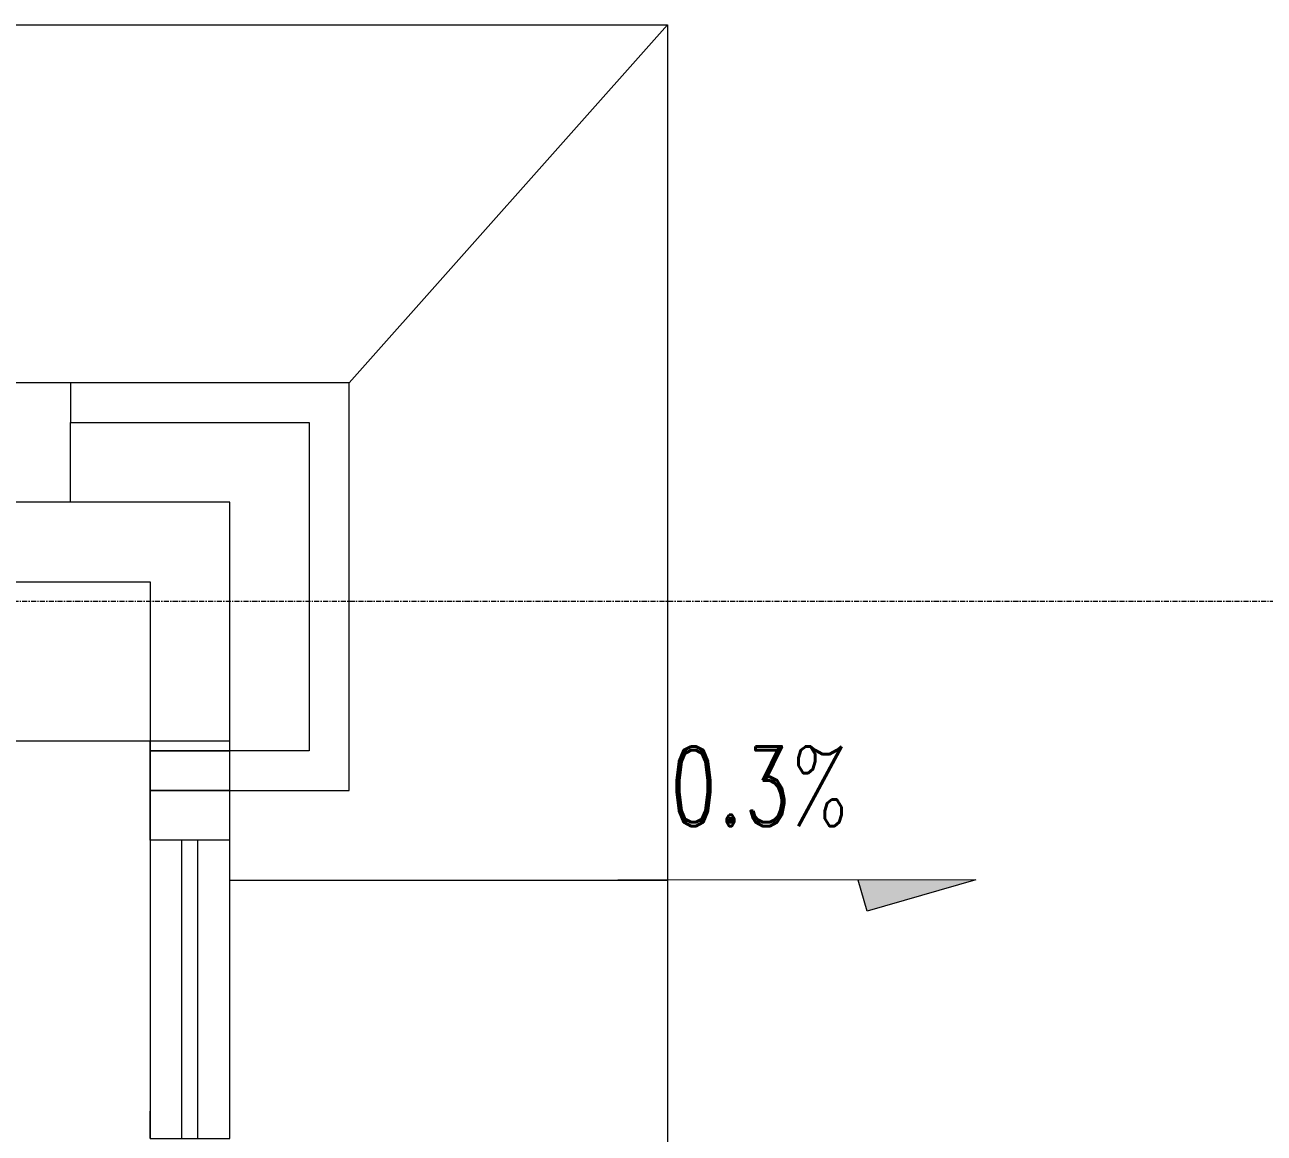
# Model space of a CAD drawing. Header units: millimetres. Extents: x 147592 to 201688, y -27981 to 8299.
# Drawn here: x 176285 to 179400, y -1336 to 1450 of the extents above; entities that cross this region are included whole.
import ezdxf

# ---------------------------------------------------------------- set-up
doc = ezdxf.new("R2010")
doc.units = ezdxf.units.MM
doc.linetypes.add('轴网线', pattern=[22.24, 12.7, -3.18, 3.18, -3.18])
for name, color, linetype, lineweight in [('A-____-NOTE-TEXT', 7, 'Continuous', 5), ('A-DETL-____-OTLN', 7, 'Continuous', 5), ('A-WALL-____-MCUT', 7, 'Continuous', 13), ('A-WALL-____-OTLN', 7, 'Continuous', 13), ('S-COLS-____-MCUT', 7, 'Continuous', 5), ('S-GRID-____-OTLN', 7, 'Continuous', 5)]:
    doc.layers.add(name, color=color, linetype=linetype, lineweight=lineweight)
doc.layers.add('A-FLOR-____-OTLN', color=7, linetype='Continuous', lineweight=13, true_color=0x007f00)
doc.layers.add('A-GLAZ-____-OTLN', color=7, linetype='Continuous', lineweight=13, true_color=0x00007f)
doc.styles.add('RomanD', font='romand__.ttf', dxfattribs={"width": 0.7, "height": 200})

# ---------------------------------------------------------------- blocks, each defined once
blk = doc.blocks.new('百叶窗-单层单列_角度可变_ - BYC0825-2215836-二层给排水_消防平面图')
at = {"layer": 'A-GLAZ-____-OTLN', "color": 251, "lineweight": 5, "true_color": 0x515151}
for p, q in [((375, 0), (-375, 0)), ((-375, 0), (-375, -200)), ((375, -200), (375, 0)), ((-375, -80), (375, -80)), ((-375, -120), (375, -120)), ((-375, -200), (375, -200))]:
    blk.add_line(p, q, dxfattribs=at)
blk = doc.blocks.new('TJ符号_排水箭头_小 - 排水箭头 小-2094220-二层给排水_消防平面图')
at = {"layer": 'A-____-NOTE-TEXT', "true_color": 0x888888}
blk.add_hatch(color=252, dxfattribs=at).paths.add_polyline_path([(2.73, 0.78), (2.953, 0), (0, 0)], flags=0)
at = {"layer": 'A-____-NOTE-TEXT', "color": 173, "true_color": 0x5151ff}
for p, q in [((0, 0), (2.73, 0.78)), ((2.73, 0.78), (2.953, 0)), ((0, 0), (9, 0))]:
    blk.add_line(p, q, dxfattribs=at)
blk = doc.blocks.new('YXQH_AR_B9-20_rvt-1-二层给排水_消防平面图')
at = {"layer": 'A-DETL-____-OTLN', "color": 173, "true_color": 0x5151ff}
for p, q in [((165000, 1450), (177900, 1450)), ((177900, 1450), (177900, -1750))]:
    blk.add_line(p, q, dxfattribs=at)
at = {"layer": 'A-DETL-____-OTLN', "color": 251, "true_color": 0x515151}
for p, q in [((177100, 550), (177900, 1450)), ((176800, -700), (177900, -700))]:
    blk.add_line(p, q, dxfattribs=at)
at = {"layer": 'A-FLOR-____-OTLN', "color": 8, "lineweight": 5, "true_color": 0x7f7f7f}
for p, q in [((177100, 550), (176200, 550)), ((177100, -475), (177100, 550)), ((176600, -475), (176600, -350)), ((176600, -600), (176600, -475)), ((176800, -475), (177100, -475)), ((176600, -1350), (176600, -1281.4))]:
    blk.add_line(p, q, dxfattribs=at)
at = {"layer": 'A-WALL-____-MCUT', "color": 251, "lineweight": 5, "true_color": 0x515151}
for p, q in [((176400, 550), (176200, 550)), ((177000, 550), (176400, 550)), ((176400, 550), (176400, 450)), ((177100, 550), (177000, 550)), ((177100, -375), (177100, 550)), ((176400, 250), (176400, 450)), ((176400, 450), (177000, 450)), ((177000, 450), (177000, -375)), ((176800, 250), (176400, 250)), ((176800, 50), (176800, 250)), ((176200, 50), (176600, 50)), ((176600, 50), (176600, -375)), ((176800, -375), (176800, 50)), ((176600, -375), (176800, -375)), ((176600, -375), (176600, -475)), ((177000, -375), (176800, -375)), ((177100, -475), (177100, -375)), ((176600, -475), (176600, -600)), ((176800, -475), (176600, -475)), ((176800, -475), (177100, -475)), ((176800, -600), (176800, -475))]:
    blk.add_line(p, q, dxfattribs=at)
at = {"layer": 'A-WALL-____-OTLN', "color": 251, "lineweight": 5, "true_color": 0x515151}
for p, q in [((176600, -350), (176600, -375)), ((176800, -375), (176800, -350)), ((176800, -375), (176600, -375)), ((176600, -475), (176600, -600)), ((176600, -475), (176800, -475)), ((176800, -600), (176800, -475)), ((176600, -1281.4), (176600, -1350))]:
    blk.add_line(p, q, dxfattribs=at)
at = {"layer": 'S-GRID-____-OTLN', "color": 173, "linetype": '轴网线', "true_color": 0x5151ff}
blk.add_line((199020.5, 0), (148525.8, 0), dxfattribs=at)
at = {"color": 251, "lineweight": 5, "true_color": 0x515151, "rotation": 90}
blk.add_blockref('百叶窗-单层单列_角度可变_ - BYC0825-2215836-二层给排水_消防平面图', (176600, -975), dxfattribs=at)
at = {"color": 251, "lineweight": 5, "true_color": 0x515151, "xscale": 100, "yscale": 100, "zscale": 100, "rotation": 180.0046195465614}
blk.add_blockref('TJ符号_排水箭头_小 - 排水箭头 小-2094220-二层给排水_消防平面图', (178675.2, -699.9), dxfattribs=at)
at = {"layer": 'A-____-NOTE-TEXT', "color": 251, "true_color": 0x515151, "insert": (177905.6, -364.3), "char_height": 200, "width": 611.688, "attachment_point": 1, "rotation": 0.0046, "style": 'RomanD'}
blk.add_mtext('0.3%', dxfattribs=at)
blk = doc.blocks.new('YXQH_ST_B9-20_rvt-1-二层给排水_消防平面图')
at = {"layer": 'A-FLOR-____-OTLN', "color": 95, "lineweight": 18, "true_color": 0x51a751}
for p, q in [((176800, -375), (176800, -350)), ((176800, -475), (176800, -375)), ((176800, -600), (176800, -475))]:
    blk.add_line(p, q, dxfattribs=at)
at = {"layer": 'S-COLS-____-MCUT', "color": 251, "lineweight": 18, "true_color": 0x515151}
for p, q in [((176400, 250), (176200, 250)), ((176800, 250), (176400, 250)), ((176800, -350), (176800, 250)), ((176200, -350), (176600, -350)), ((176600, -350), (176800, -350))]:
    blk.add_line(p, q, dxfattribs=at)

msp = doc.modelspace()

# ---------------------------------------------------------------- block references
at = {"lineweight": 5}
for name in ['YXQH_AR_B9-20_rvt-1-二层给排水_消防平面图', 'YXQH_ST_B9-20_rvt-1-二层给排水_消防平面图']:
    msp.add_blockref(name, (0, 0), dxfattribs=at)

doc.saveas('drawing.dxf')
